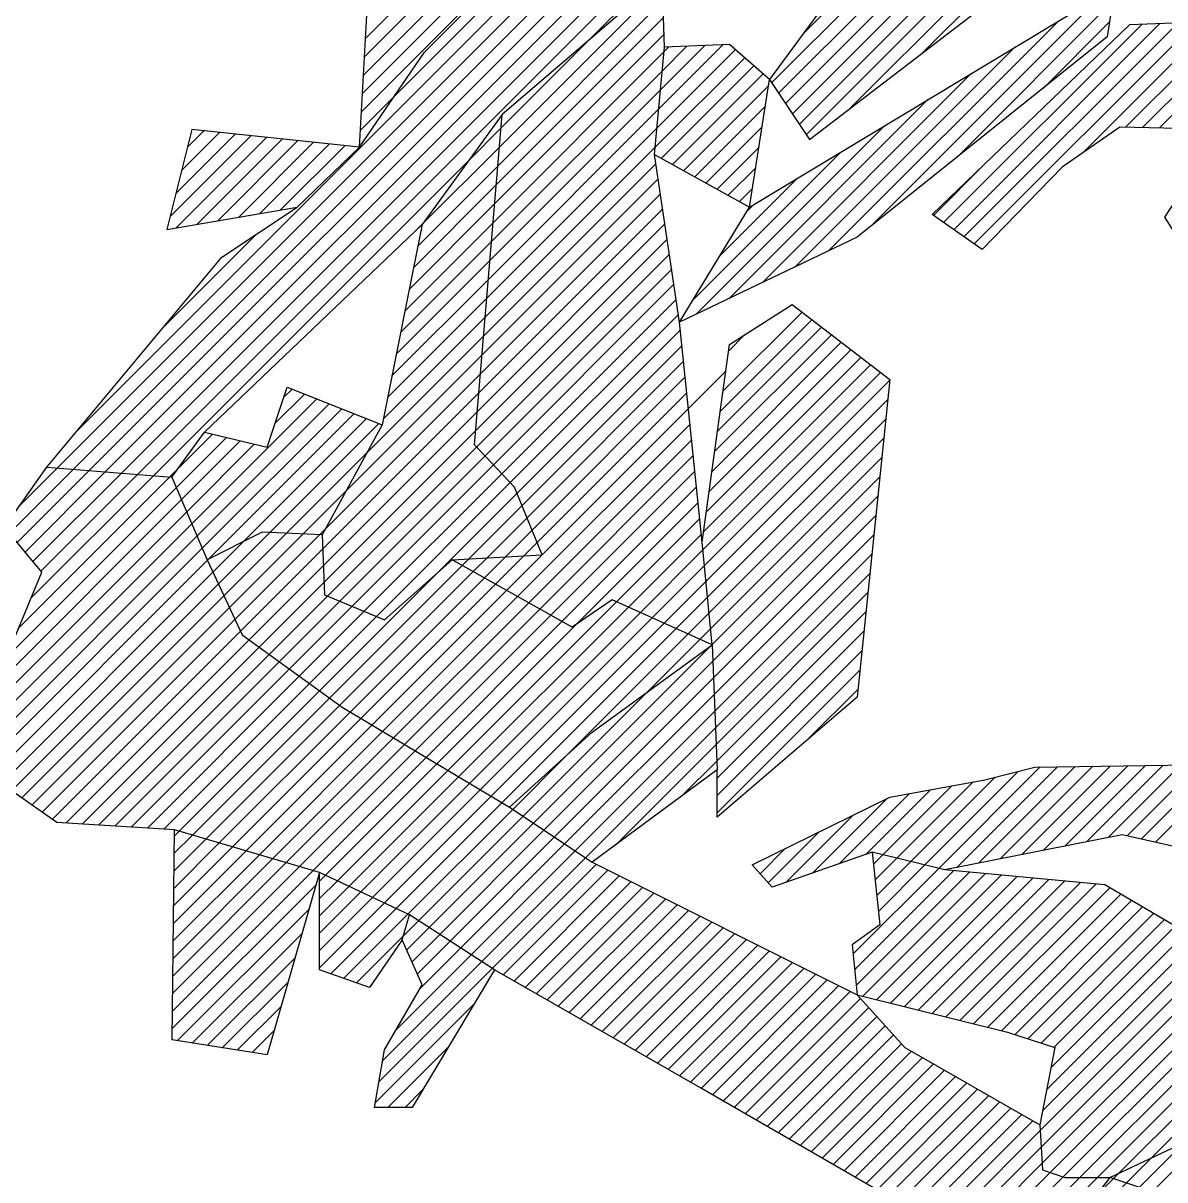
# Model space of a CAD drawing. Header units: metres. Extents: x 1.93 to 3.41, y -19.08 to -16.26.
# Drawn here: x 2.4625 to 2.6955, y -18.6487 to -18.4126 of the extents above; entities that cross this region are included whole.
import ezdxf

# ---------------------------------------------------------------- set-up
doc = ezdxf.new("R2010")
doc.units = ezdxf.units.M
doc.header["$LTSCALE"] = 25
doc.header["$MEASUREMENT"] = 0
doc.layers.get('0').update_dxf_attribs({"linetype": 'CONTINUOUS'})
doc.layers.add('KNOCHEN', color=2, linetype='CONTINUOUS')
doc.layers.add('KNOCHENSCHRAFF', color=2, linetype='CONTINUOUS')

# ---------------------------------------------------------------- blocks, each defined once
blk = doc.blocks.new('*X2')
at = {"color": 0}
for p, q in [((249.331, -1858.2), (249.703, -1857.829)), ((249.336, -1857.843), (249.43, -1857.749)), ((249.319, -1859.274), (250.523, -1858.069)), ((249.323, -1858.916), (250.25, -1857.989)), ((249.327, -1858.558), (249.976, -1857.909)), ((249.306, -1860.347), (251.344, -1858.309)), ((249.31, -1859.989), (251.07, -1858.229)), ((249.314, -1859.632), (250.797, -1858.149)), ((249.293, -1861.42), (252.164, -1858.55)), ((249.298, -1861.063), (251.891, -1858.47)), ((249.302, -1860.705), (251.617, -1858.39)), ((252.298, -1858.77), (252.42, -1858.647)), ((252.298, -1859.123), (252.661, -1858.76)), ((249.289, -1861.778), (252.225, -1858.842)), ((252.298, -1859.477), (252.901, -1858.874)), ((252.298, -1859.83), (253.141, -1858.987)), ((252.298, -1860.184), (253.381, -1859.1)), ((252.298, -1860.537), (253.621, -1859.214)), ((249.394, -1862.026), (252.082, -1859.339)), ((252.528, -1860.66), (253.861, -1859.327)), ((252.79, -1860.752), (254.102, -1859.441)), ((254.005, -1859.89), (254.32, -1859.576)), ((254.075, -1860.175), (254.535, -1859.715)), ((249.7, -1862.075), (251.939, -1859.835)), ((253.052, -1860.844), (254.005, -1859.89)), ((254.183, -1860.419), (254.749, -1859.854)), ((254.292, -1860.664), (254.964, -1859.992)), ((254.345, -1860.965), (255.179, -1860.131)), ((250.005, -1862.123), (251.797, -1860.331)), ((253.588, -1862.429), (255.608, -1860.409)), ((253.864, -1861.8), (255.393, -1860.27)), ((253.513, -1862.857), (255.823, -1860.548)), ((250.311, -1862.171), (251.654, -1860.828)), ((253.314, -1860.935), (253.333, -1860.916)), ((250.616, -1862.219), (251.511, -1861.324)), ((253.439, -1863.285), (255.461, -1861.263)), ((250.921, -1862.267), (251.369, -1861.82)), ((253.691, -1863.387), (254.931, -1862.147)), ((254.044, -1863.387), (254.401, -1863.03))]:
    blk.add_line(p, q, dxfattribs=at)
blk = doc.blocks.new('*X5')
at = {"color": 0}
for p, q in [((253.236, -1841.568), (255.819, -1838.984)), ((253.215, -1841.942), (255.685, -1839.472)), ((253.194, -1842.316), (255.551, -1839.96)), ((253.174, -1842.691), (255.417, -1840.448)), ((253.153, -1843.065), (255.282, -1840.936)), ((253.132, -1843.439), (253.821, -1842.751))]:
    blk.add_line(p, q, dxfattribs=at)
blk = doc.blocks.new('*X9')
at = {"color": 0}
for p, q in [((264.613, -1841.858), (272.714, -1833.757)), ((263.095, -1843.023), (272.167, -1833.95)), ((262.234, -1843.53), (271.439, -1834.325)), ((262.092, -1843.318), (270.711, -1834.699)), ((261.951, -1843.106), (269.804, -1835.253)), ((261.809, -1842.894), (268.775, -1835.929)), ((261.668, -1842.682), (267.746, -1836.604)), ((261.527, -1842.47), (266.717, -1837.279)), ((262.161, -1841.482), (265.688, -1837.955))]:
    blk.add_line(p, q, dxfattribs=at)
blk = doc.blocks.new('*X10')
at = {"color": 0}
for p, q in [((247.924, -1850.415), (259.2, -1839.139)), ((248.252, -1850.441), (259.567, -1839.126)), ((248.579, -1850.468), (259.934, -1839.112)), ((257.844, -1841.556), (260.302, -1839.098)), ((247.597, -1850.389), (258.651, -1839.335)), ((247.269, -1850.363), (258.095, -1839.537)), ((246.942, -1850.337), (257.54, -1839.739)), ((247.371, -1849.554), (256.984, -1839.941)), ((253.821, -1842.751), (256.428, -1840.143)), ((255.967, -1843.786), (259.294, -1840.459)), ((255.935, -1844.172), (259.307, -1840.8)), ((263.534, -1845.412), (268.278, -1840.668)), ((265.303, -1843.997), (268.484, -1840.816)), ((255.903, -1844.558), (259.319, -1841.142)), ((262.693, -1845.899), (267.387, -1841.205)), ((265.035, -1845.325), (269.087, -1841.273)), ((265.243, -1845.471), (269.454, -1841.259)), ((265.451, -1845.616), (269.822, -1841.246)), ((265.659, -1845.762), (270.189, -1841.232)), ((267.072, -1842.581), (268.421, -1841.232)), ((267.868, -1843.907), (270.556, -1841.218)), ((268.749, -1843.379), (270.924, -1841.204)), ((269.095, -1843.387), (271.291, -1841.19)), ((269.44, -1843.395), (271.658, -1841.177)), ((255.871, -1844.943), (259.331, -1841.483)), ((255.999, -1843.401), (257.844, -1841.556)), ((259.187, -1843.395), (260.786, -1841.796)), ((259.223, -1843.005), (260.531, -1841.697)), ((259.259, -1842.616), (260.164, -1841.711)), ((259.296, -1842.226), (259.796, -1841.726)), ((259.332, -1841.836), (259.428, -1841.74)), ((262.015, -1846.224), (266.497, -1841.742)), ((255.839, -1845.329), (259.332, -1841.836)), ((259.151, -1843.785), (260.975, -1841.961)), ((255.807, -1845.715), (259.296, -1842.226)), ((259.275, -1844.014), (261.163, -1842.126)), ((259.502, -1844.14), (261.352, -1842.291)), ((261.336, -1846.549), (265.607, -1842.279)), ((259.73, -1844.266), (261.465, -1842.531)), ((255.775, -1846.1), (259.259, -1842.616)), ((255.743, -1846.486), (259.223, -1843.005)), ((259.958, -1844.392), (261.399, -1842.951)), ((260.658, -1846.874), (264.716, -1842.815)), ((249.486, -1844.257), (250.256, -1843.487)), ((249.604, -1843.786), (249.936, -1843.454)), ((255.341, -1844.059), (255.999, -1843.401)), ((255.71, -1846.872), (259.187, -1843.395)), ((259.979, -1847.199), (263.826, -1843.352)), ((260.186, -1844.518), (261.333, -1843.37)), ((249.25, -1845.2), (250.896, -1843.554)), ((249.365, -1845.439), (251.216, -1843.588)), ((249.368, -1844.729), (250.576, -1843.521)), ((249.793, -1845.365), (251.536, -1843.621)), ((250.22, -1845.291), (251.857, -1843.654)), ((250.648, -1845.217), (252.177, -1843.688)), ((251.075, -1845.143), (252.497, -1843.721)), ((251.503, -1845.069), (252.817, -1843.755)), ((254.399, -1845.355), (255.967, -1843.786)), ((255.678, -1847.257), (259.151, -1843.785)), ((259.928, -1846.896), (262.936, -1843.889)), ((260.413, -1844.644), (261.268, -1843.789)), ((248.906, -1850.494), (255.341, -1844.059)), ((254.302, -1845.805), (255.935, -1844.172)), ((255.646, -1847.643), (259.164, -1844.125)), ((264.827, -1845.18), (265.897, -1844.11)), ((255.614, -1848.029), (259.21, -1844.432)), ((260.478, -1845.993), (262.046, -1844.426)), ((260.641, -1844.769), (261.202, -1844.209)), ((254.214, -1846.247), (255.903, -1844.558)), ((260.869, -1844.895), (261.136, -1844.628)), ((255.582, -1848.414), (259.256, -1844.74)), ((254.125, -1846.689), (255.871, -1844.943)), ((255.55, -1848.8), (259.302, -1845.048)), ((261.027, -1845.09), (261.155, -1844.962)), ((254.037, -1847.131), (255.839, -1845.329)), ((254.311, -1845.443), (254.399, -1845.355)), ((255.518, -1849.185), (259.348, -1845.355)), ((249.137, -1847.435), (251.008, -1845.563)), ((253.949, -1847.573), (255.807, -1845.715)), ((255.486, -1849.571), (259.394, -1845.663)), ((255.505, -1849.906), (259.44, -1845.97)), ((253.86, -1848.015), (255.775, -1846.1)), ((255.676, -1850.088), (259.486, -1846.278)), ((253.772, -1848.457), (255.743, -1846.486)), ((255.848, -1850.27), (259.532, -1846.586)), ((253.684, -1848.898), (255.71, -1846.872)), ((256.019, -1850.452), (259.578, -1846.893)), ((253.595, -1849.34), (255.678, -1847.257)), ((256.191, -1850.634), (259.624, -1847.201)), ((260.537, -1848.763), (262.145, -1847.155)), ((260.422, -1849.584), (262.544, -1847.462)), ((260.479, -1849.174), (262.345, -1847.308)), ((253.256, -1850.033), (255.646, -1847.643)), ((256.328, -1850.85), (259.663, -1847.515)), ((260.365, -1849.995), (262.744, -1847.616)), ((260.651, -1847.941), (260.965, -1847.627)), ((256.431, -1851.101), (259.696, -1847.836)), ((260.251, -1850.816), (263.144, -1847.923)), ((260.308, -1850.406), (262.944, -1847.77)), ((252.832, -1850.811), (255.614, -1848.029)), ((256.533, -1851.352), (259.729, -1848.156)), ((260.194, -1851.227), (263.344, -1848.077)), ((252.408, -1851.589), (255.582, -1848.414)), ((256.113, -1852.833), (260.594, -1848.352)), ((260.122, -1852.006), (263.744, -1848.384)), ((260.137, -1851.638), (263.544, -1848.231)), ((256.635, -1851.603), (259.762, -1848.477)), ((260.154, -1852.328), (263.934, -1848.548)), ((251.386, -1849.428), (251.988, -1848.826)), ((251.562, -1848.898), (251.735, -1848.726)), ((252.36, -1851.989), (255.55, -1848.8)), ((256.738, -1851.855), (259.795, -1848.798)), ((249.69, -1851.478), (252.242, -1848.926)), ((249.795, -1851.726), (252.495, -1849.026)), ((249.901, -1851.974), (252.749, -1849.126)), ((260.185, -1852.65), (263.893, -1848.942)), ((250.04, -1852.188), (253.002, -1849.226)), ((250.747, -1851.835), (253.256, -1849.326)), ((252.374, -1852.329), (255.518, -1849.185)), ((260.217, -1852.972), (263.853, -1849.336)), ((251.282, -1851.653), (253.509, -1849.426)), ((252.389, -1852.668), (255.486, -1849.571)), ((256.34, -1852.96), (259.86, -1849.439)), ((249.374, -1850.733), (250.395, -1849.712)), ((249.43, -1850.324), (250.11, -1849.644)), ((249.479, -1850.981), (250.68, -1849.781)), ((249.585, -1851.23), (250.965, -1849.849)), ((256.566, -1853.087), (259.893, -1849.76)), ((260.248, -1853.294), (263.813, -1849.729)), ((251.622, -1851.668), (253.256, -1850.033)), ((252.462, -1852.949), (255.505, -1849.906)), ((252.711, -1853.053), (255.676, -1850.088)), ((256.792, -1853.214), (259.926, -1850.081)), ((249.234, -1850.52), (249.43, -1850.324)), ((252.961, -1853.157), (255.848, -1850.27)), ((260.28, -1853.616), (263.772, -1850.123)), ((245.966, -1851.666), (247.269, -1850.363)), ((246.127, -1851.859), (247.597, -1850.389)), ((246.158, -1853.596), (249.234, -1850.52)), ((246.185, -1851.094), (246.942, -1850.337)), ((246.288, -1852.052), (247.924, -1850.415)), ((246.412, -1852.988), (248.906, -1850.494)), ((246.448, -1852.245), (248.252, -1850.441)), ((246.609, -1852.438), (248.579, -1850.468)), ((253.21, -1853.261), (256.019, -1850.452)), ((257.019, -1853.342), (259.959, -1850.401)), ((260.311, -1853.938), (263.732, -1850.517)), ((245.904, -1854.203), (249.374, -1850.733)), ((253.46, -1853.365), (256.191, -1850.634)), ((257.245, -1853.469), (259.992, -1850.722)), ((245.65, -1854.811), (249.479, -1850.981)), ((251.961, -1851.682), (252.832, -1850.811)), ((254.712, -1852.466), (256.328, -1850.85)), ((257.544, -1853.523), (260.024, -1851.043)), ((260.325, -1854.278), (263.692, -1850.911)), ((245.472, -1855.342), (249.585, -1851.23)), ((255.343, -1852.189), (256.431, -1851.101)), ((245.533, -1855.635), (249.69, -1851.478)), ((255.717, -1852.168), (256.533, -1851.352)), ((258.357, -1853.064), (260.057, -1851.364)), ((260.339, -1854.618), (263.652, -1851.305)), ((245.593, -1855.928), (249.795, -1851.726)), ((250.231, -1852.704), (251.282, -1851.653)), ((250.344, -1852.945), (251.622, -1851.668)), ((250.456, -1853.186), (251.961, -1851.682)), ((250.569, -1853.427), (252.3, -1851.696)), ((252.3, -1851.696), (252.408, -1851.589)), ((256.092, -1852.147), (256.635, -1851.603)), ((258.601, -1853.173), (260.09, -1851.684)), ((260.352, -1854.958), (263.611, -1851.699)), ((245.654, -1856.221), (249.901, -1851.974)), ((250.119, -1852.463), (250.747, -1851.835)), ((256.466, -1852.126), (256.738, -1851.855)), ((245.714, -1856.514), (250.006, -1852.222)), ((250.006, -1852.222), (250.04, -1852.188)), ((250.681, -1853.668), (252.36, -1851.989)), ((255.208, -1852.324), (255.343, -1852.189)), ((255.434, -1852.451), (255.717, -1852.168)), ((255.661, -1852.578), (256.092, -1852.147)), ((255.887, -1852.705), (256.466, -1852.126)), ((258.845, -1853.283), (260.122, -1852.006)), ((260.366, -1855.298), (263.571, -1852.092)), ((250.859, -1853.844), (252.374, -1852.329)), ((252.499, -1855.033), (255.208, -1852.324)), ((252.704, -1855.181), (255.434, -1852.451)), ((259.089, -1853.393), (260.154, -1852.328)), ((245.803, -1856.779), (250.119, -1852.463)), ((251.064, -1853.993), (252.389, -1852.668)), ((252.294, -1854.884), (254.712, -1852.466)), ((252.921, -1855.318), (255.661, -1852.578)), ((259.333, -1853.503), (260.185, -1852.65)), ((260.379, -1855.638), (263.531, -1852.486)), ((246.011, -1856.924), (250.231, -1852.704)), ((253.142, -1855.45), (255.887, -1852.705)), ((253.364, -1855.582), (256.113, -1852.833)), ((260.393, -1855.978), (263.491, -1852.88)), ((246.22, -1857.069), (250.344, -1852.945)), ((251.269, -1854.141), (252.462, -1852.949)), ((251.474, -1854.29), (252.711, -1853.053)), ((251.679, -1854.439), (252.961, -1853.157)), ((253.585, -1855.714), (256.34, -1852.96)), ((253.807, -1855.846), (256.566, -1853.087)), ((254.914, -1856.507), (258.357, -1853.064)), ((259.576, -1853.612), (260.217, -1852.972)), ((246.428, -1857.214), (250.456, -1853.186)), ((251.884, -1854.587), (253.21, -1853.261)), ((252.089, -1854.736), (253.46, -1853.365)), ((254.028, -1855.979), (256.792, -1853.214)), ((254.249, -1856.111), (257.019, -1853.342)), ((255.135, -1856.639), (258.601, -1853.173)), ((255.356, -1856.772), (258.845, -1853.283)), ((255.578, -1856.904), (259.089, -1853.393)), ((259.82, -1853.722), (260.248, -1853.294)), ((260.407, -1856.317), (263.45, -1853.274)), ((246.637, -1857.359), (250.569, -1853.427)), ((254.471, -1856.243), (257.245, -1853.469)), ((254.692, -1856.375), (257.544, -1853.523)), ((255.799, -1857.036), (259.333, -1853.503)), ((256.021, -1857.168), (259.576, -1853.612)), ((260.064, -1853.832), (260.28, -1853.616)), ((246.845, -1857.504), (250.681, -1853.668)), ((247.123, -1857.58), (250.859, -1853.844)), ((257.32, -1856.222), (259.82, -1853.722)), ((258.986, -1854.909), (260.064, -1853.832)), ((260.414, -1856.664), (263.41, -1853.668)), ((247.455, -1857.602), (251.064, -1853.993)), ((256.664, -1857.586), (260.292, -1853.957)), ((260.292, -1853.957), (260.308, -1853.941)), ((260.308, -1853.941), (260.311, -1853.938)), ((260.414, -1857.017), (263.37, -1854.062)), ((247.788, -1857.623), (251.269, -1854.141)), ((248.12, -1857.644), (251.474, -1854.29)), ((256.876, -1857.727), (260.325, -1854.278)), ((248.452, -1857.665), (251.679, -1854.439)), ((260.414, -1857.371), (263.329, -1854.455)), ((248.785, -1857.686), (251.884, -1854.587)), ((249.117, -1857.707), (252.089, -1854.736)), ((257.088, -1857.868), (260.339, -1854.618)), ((249.43, -1857.749), (252.294, -1854.884)), ((249.703, -1857.829), (252.499, -1855.033)), ((256.451, -1857.444), (258.986, -1854.909)), ((257.3, -1858.01), (260.352, -1854.958)), ((262.231, -1855.907), (263.289, -1854.849)), ((249.976, -1857.909), (252.704, -1855.181)), ((250.25, -1857.989), (252.921, -1855.318)), ((250.523, -1858.069), (253.142, -1855.45)), ((257.512, -1858.151), (260.366, -1855.298)), ((250.797, -1858.149), (253.364, -1855.582)), ((251.07, -1858.229), (253.585, -1855.714)), ((257.724, -1858.293), (260.379, -1855.638)), ((251.344, -1858.309), (253.807, -1855.846)), ((251.617, -1858.39), (254.028, -1855.979)), ((258.342, -1858.029), (260.393, -1855.978)), ((251.891, -1858.47), (254.249, -1856.111)), ((256.239, -1857.303), (257.32, -1856.222)), ((252.164, -1858.55), (254.471, -1856.243)), ((252.42, -1858.647), (254.692, -1856.375)), ((259.702, -1857.022), (260.407, -1856.317)), ((264.935, -1858.507), (267, -1856.442)), ((265.308, -1858.488), (267.359, -1856.436)), ((265.748, -1858.401), (267.719, -1856.43)), ((266.188, -1858.314), (268.078, -1856.424)), ((266.629, -1858.227), (268.437, -1856.419)), ((267.069, -1858.14), (268.797, -1856.413)), ((267.51, -1858.053), (269.156, -1856.407)), ((267.95, -1857.966), (269.515, -1856.401)), ((268.391, -1857.879), (269.875, -1856.395)), ((268.78, -1857.843), (270.193, -1856.431)), ((252.661, -1858.76), (254.914, -1856.507)), ((252.901, -1858.874), (255.135, -1856.639)), ((264.365, -1858.369), (266.089, -1856.646)), ((264.65, -1858.438), (266.56, -1856.528)), ((269.069, -1857.909), (270.467, -1856.51)), ((269.357, -1857.974), (270.741, -1856.59)), ((253.141, -1858.987), (255.356, -1856.772)), ((253.381, -1859.1), (255.578, -1856.904)), ((263.449, -1858.225), (264.771, -1856.902)), ((263.796, -1858.232), (265.205, -1856.823)), ((264.08, -1858.301), (265.638, -1856.743)), ((253.621, -1859.214), (255.799, -1857.036)), ((253.861, -1859.327), (256.021, -1857.168)), ((262.361, -1858.606), (263.886, -1857.081)), ((262.905, -1858.415), (264.338, -1856.982)), ((254.102, -1859.441), (256.239, -1857.303)), ((254.32, -1859.576), (256.451, -1857.444)), ((254.535, -1859.715), (256.664, -1857.586)), ((261.817, -1858.796), (263.191, -1857.422)), ((254.749, -1859.854), (256.876, -1857.727)), ((254.964, -1859.992), (257.088, -1857.868)), ((261.456, -1858.803), (262.496, -1857.763)), ((255.179, -1860.131), (257.3, -1858.01)), ((261.29, -1858.616), (261.802, -1858.104)), ((255.393, -1860.27), (257.512, -1858.151)), ((255.608, -1860.409), (257.724, -1858.293)), ((255.823, -1860.548), (257.945, -1858.426)), ((256.045, -1860.679), (258.181, -1858.544)), ((256.27, -1860.808), (258.416, -1858.661)), ((256.495, -1860.937), (258.652, -1858.779)), ((256.719, -1861.065), (258.888, -1858.897)), ((256.944, -1861.194), (259.123, -1859.015)), ((257.169, -1861.323), (259.359, -1859.133)), ((257.394, -1861.452), (259.595, -1859.251)), ((257.618, -1861.581), (259.831, -1859.368)), ((257.843, -1861.709), (260.066, -1859.486)), ((258.068, -1861.838), (260.302, -1859.604)), ((258.293, -1861.967), (260.538, -1859.722)), ((258.517, -1862.096), (260.773, -1859.84)), ((258.742, -1862.225), (261.009, -1859.958)), ((258.967, -1862.353), (261.245, -1860.075)), ((259.192, -1862.482), (261.481, -1860.193)), ((259.416, -1862.611), (261.716, -1860.311)), ((259.641, -1862.74), (261.952, -1860.429)), ((259.866, -1862.869), (262.188, -1860.547)), ((260.091, -1862.997), (262.424, -1860.665)), ((260.315, -1863.127), (262.659, -1860.782)), ((260.539, -1863.256), (262.895, -1860.9)), ((260.763, -1863.386), (263.131, -1861.018)), ((260.987, -1863.515), (263.34, -1861.163)), ((261.211, -1863.645), (263.507, -1861.348)), ((261.435, -1863.774), (263.675, -1861.534)), ((261.659, -1863.904), (263.843, -1861.72)), ((261.883, -1864.033), (264.011, -1861.905)), ((262.107, -1864.163), (264.179, -1862.091)), ((262.331, -1864.292), (264.382, -1862.241)), ((262.555, -1864.422), (264.607, -1862.37)), ((262.78, -1864.551), (264.832, -1862.499)), ((263.004, -1864.681), (265.056, -1862.628)), ((263.228, -1864.81), (265.281, -1862.757)), ((263.452, -1864.94), (265.506, -1862.886)), ((263.676, -1865.069), (265.73, -1863.015)), ((263.9, -1865.199), (265.955, -1863.144)), ((264.124, -1865.328), (266.18, -1863.273)), ((264.348, -1865.458), (266.404, -1863.401)), ((264.572, -1865.587), (266.629, -1863.53)), ((264.796, -1865.717), (266.853, -1863.659)), ((265.02, -1865.846), (267.006, -1863.86)), ((265.244, -1865.976), (267.025, -1864.195)), ((265.468, -1866.105), (267.043, -1864.53)), ((265.709, -1866.218), (267.211, -1864.716)), ((265.984, -1866.297), (267.477, -1864.804)), ((266.259, -1866.375), (267.819, -1864.815)), ((266.534, -1866.454), (268.173, -1864.815))]:
    blk.add_line(p, q, dxfattribs=at)
blk = doc.blocks.new('*X12')
at = {"color": 0}
for p, q in [((263.604, -1858.423), (263.796, -1858.232)), ((263.637, -1858.744), (264.08, -1858.301)), ((263.189, -1860.253), (264.935, -1858.507)), ((263.221, -1860.574), (265.242, -1858.554)), ((263.253, -1860.895), (265.565, -1858.584)), ((263.67, -1859.064), (264.365, -1858.369)), ((263.704, -1859.385), (264.65, -1858.438)), ((263.385, -1861.117), (265.888, -1858.614)), ((263.668, -1861.188), (266.211, -1858.645)), ((263.951, -1861.259), (266.535, -1858.675)), ((264.234, -1861.329), (266.858, -1858.705)), ((264.517, -1861.4), (267.181, -1858.735)), ((264.799, -1861.471), (267.504, -1858.766)), ((265.082, -1861.541), (267.828, -1858.796)), ((265.365, -1861.612), (268.151, -1858.826)), ((265.648, -1861.683), (268.428, -1858.903)), ((265.931, -1861.753), (268.65, -1859.034)), ((266.214, -1861.824), (268.873, -1859.165)), ((266.489, -1861.903), (269.095, -1859.296)), ((266.757, -1861.988), (269.318, -1859.427)), ((267.026, -1862.072), (269.54, -1859.558)), ((267.295, -1862.157), (269.763, -1859.69)), ((267.139, -1863.02), (270.207, -1859.952)), ((267.224, -1862.581), (269.985, -1859.821)), ((267.055, -1863.458), (270.369, -1860.144)), ((267.006, -1863.86), (270.472, -1860.394)), ((267.025, -1864.195), (270.575, -1860.645)), ((267.043, -1864.53), (270.678, -1860.896)), ((267.211, -1864.716), (270.781, -1861.146)), ((267.477, -1864.804), (270.884, -1861.397)), ((267.819, -1864.815), (270.986, -1861.648)), ((268.173, -1864.815), (271.089, -1861.898)), ((269.297, -1865.104), (272.19, -1862.212)), ((268.612, -1864.729), (270.913, -1862.428)), ((269.278, -1864.417), (270.522, -1863.172)), ((269.032, -1865.016), (269.944, -1864.105)), ((268.767, -1864.928), (269.278, -1864.417)), ((268.502, -1864.839), (268.612, -1864.729))]:
    blk.add_line(p, q, dxfattribs=at)
blk = doc.blocks.new('*X13')
at = {"color": 0}
for p, q in [((272.711, -1863.458), (273.999, -1862.171)), ((272.822, -1862.994), (273.572, -1862.244)), ((272.932, -1862.53), (273.13, -1862.333)), ((272.601, -1863.922), (274.131, -1862.393)), ((269.092, -1868.139), (274.394, -1862.836)), ((272.49, -1864.386), (274.262, -1862.614)), ((269.415, -1868.169), (274.526, -1863.058)), ((269.739, -1868.199), (274.658, -1863.28)), ((270.062, -1868.229), (274.789, -1863.502)), ((270.386, -1868.259), (274.921, -1863.723)), ((270.772, -1868.226), (274.506, -1864.492)), ((268.768, -1868.109), (272.294, -1864.583)), ((267.072, -1866.623), (268.767, -1864.928)), ((268.1, -1865.241), (268.502, -1864.839)), ((268.461, -1868.062), (271.657, -1864.866)), ((267.245, -1866.803), (269.032, -1865.016)), ((267.419, -1866.983), (269.297, -1865.104)), ((267.593, -1867.163), (269.563, -1865.193)), ((267.766, -1867.343), (269.904, -1865.205)), ((267.94, -1867.522), (270.284, -1865.178)), ((268.114, -1867.702), (270.665, -1865.151)), ((268.287, -1867.882), (271.046, -1865.124)), ((271.701, -1867.651), (273.838, -1865.513)), ((265.632, -1866.295), (265.709, -1866.218)), ((265.664, -1866.616), (265.984, -1866.297)), ((265.697, -1866.937), (266.259, -1866.375)), ((271.7, -1868.712), (274.028, -1866.384)), ((271.97, -1868.796), (274.413, -1866.353)), ((272.323, -1868.796), (274.797, -1866.322)), ((272.629, -1869.551), (275.95, -1866.23)), ((272.641, -1869.892), (276.334, -1866.199)), ((272.654, -1870.233), (276.719, -1866.168)), ((272.666, -1870.575), (277.065, -1866.176)), ((272.677, -1868.796), (275.181, -1866.291)), ((273.03, -1868.796), (275.566, -1866.261)), ((265.729, -1867.258), (266.534, -1866.454)), ((265.762, -1867.579), (266.809, -1866.533)), ((265.794, -1867.9), (267.072, -1866.623)), ((271.716, -1868.343), (273.644, -1866.415)), ((271.732, -1867.973), (273.26, -1866.445)), ((272.935, -1870.659), (277.141, -1866.453)), ((265.827, -1868.221), (267.245, -1866.803)), ((273.21, -1870.738), (277.217, -1866.73)), ((265.86, -1868.542), (267.419, -1866.983)), ((273.485, -1870.817), (277.294, -1867.008)), ((265.892, -1868.863), (267.593, -1867.163)), ((273.784, -1870.871), (277.37, -1867.285)), ((265.925, -1869.184), (267.766, -1867.343)), ((265.957, -1869.505), (267.94, -1867.522)), ((276.136, -1868.872), (277.446, -1867.562)), ((265.99, -1869.826), (268.114, -1867.702)), ((266.022, -1870.147), (268.287, -1867.882)), ((276.372, -1868.99), (277.522, -1867.84)), ((266.224, -1870.299), (268.461, -1868.062)), ((276.608, -1869.108), (277.598, -1868.117)), ((266.481, -1870.395), (268.448, -1868.428)), ((276.844, -1869.225), (277.674, -1868.395)), ((277.079, -1869.343), (277.751, -1868.672)), ((266.739, -1870.492), (268.413, -1868.818)), ((266.996, -1870.588), (268.377, -1869.207)), ((272.617, -1869.209), (272.754, -1869.072)), ((274.366, -1870.642), (275.963, -1869.046)), ((277.315, -1869.461), (277.652, -1869.124)), ((267.253, -1870.684), (268.341, -1869.596)), ((267.255, -1871.036), (268.305, -1869.986)), ((274.949, -1870.413), (275.384, -1869.978)), ((267.255, -1871.389), (268.27, -1870.375)), ((267.255, -1871.743), (268.234, -1870.764)), ((267.255, -1872.096), (268.198, -1871.154)), ((267.425, -1872.28), (268.162, -1871.543)), ((267.682, -1872.377), (268.127, -1871.932)), ((264.546, -1872.684), (265.045, -1872.186)), ((263.317, -1874.621), (265.511, -1872.427)), ((263.931, -1873.653), (265.278, -1872.306)), ((267.939, -1872.473), (268.091, -1872.321)), ((262.895, -1875.396), (265.744, -1872.547)), ((263.006, -1875.638), (265.977, -1872.667)), ((263.117, -1875.881), (266.21, -1872.788)), ((263.228, -1876.123), (266.443, -1872.908)), ((263.339, -1876.366), (266.676, -1873.029)), ((263.45, -1876.609), (266.91, -1873.149)), ((263.561, -1876.851), (267.143, -1873.269)), ((263.672, -1877.094), (267.376, -1873.39)), ((263.88, -1877.239), (267.609, -1873.51)), ((264.099, -1877.374), (267.842, -1873.631)), ((264.318, -1877.508), (268.007, -1873.82)), ((264.537, -1877.643), (268.088, -1874.092)), ((264.756, -1877.778), (268.168, -1874.365)), ((275.118, -1875.901), (276.75, -1874.269)), ((264.975, -1877.912), (268.249, -1874.638)), ((275.021, -1875.645), (276.046, -1874.619)), ((275.216, -1876.157), (276.738, -1874.634)), ((265.263, -1877.977), (268.33, -1874.911)), ((274.923, -1875.389), (275.319, -1874.993)), ((275.489, -1876.237), (276.727, -1874.999)), ((265.566, -1878.029), (268.411, -1875.183)), ((265.868, -1878.08), (268.492, -1875.456)), ((275.984, -1876.096), (276.716, -1875.364)), ((266.17, -1878.131), (268.573, -1875.729)), ((276.479, -1875.954), (276.704, -1875.729)), ((266.472, -1878.183), (268.653, -1876.002)), ((274.477, -1877.956), (276.479, -1875.954)), ((274.654, -1878.133), (276.866, -1875.921)), ((274.83, -1878.31), (277.166, -1875.974)), ((275.007, -1878.487), (277.466, -1876.028)), ((266.774, -1878.234), (268.734, -1876.274)), ((274.973, -1876.753), (275.489, -1876.237)), ((275.184, -1878.663), (277.766, -1876.081)), ((275.512, -1878.689), (278.066, -1876.135)), ((267.076, -1878.286), (268.841, -1876.521)), ((275.878, -1878.676), (278.205, -1876.349)), ((267.379, -1878.337), (268.997, -1876.718)), ((276.245, -1878.663), (278.301, -1876.607)), ((267.852, -1878.217), (269.153, -1876.916)), ((276.611, -1878.651), (278.398, -1876.864)), ((268.345, -1878.078), (269.31, -1877.113)), ((276.977, -1878.638), (278.494, -1877.121)), ((268.838, -1877.938), (269.466, -1877.31)), ((277.343, -1878.625), (278.584, -1877.385)), ((269.331, -1877.799), (269.622, -1877.508)), ((277.71, -1878.613), (278.407, -1877.915)), ((278.076, -1878.6), (278.23, -1878.446)), ((263.462, -1880.84), (264.937, -1879.364)), ((263.621, -1881.034), (265.383, -1879.272)), ((263.247, -1880.347), (264.008, -1879.587)), ((263.354, -1880.593), (264.472, -1879.475)), ((263.873, -1881.136), (265.595, -1879.413)), ((264.124, -1881.238), (265.807, -1879.554)), ((263.033, -1879.854), (263.078, -1879.809)), ((263.14, -1880.101), (263.543, -1879.698)), ((264.376, -1881.34), (266.02, -1879.696)), ((264.627, -1881.442), (266.232, -1879.837)), ((264.879, -1881.544), (266.444, -1879.979)), ((265.13, -1881.646), (266.656, -1880.12)), ((265.382, -1881.748), (266.868, -1880.262)), ((265.633, -1881.85), (267.08, -1880.403)), ((265.885, -1881.952), (267.293, -1880.544)), ((266.136, -1882.054), (267.505, -1880.686)), ((266.388, -1882.156), (267.613, -1880.931)), ((266.639, -1882.258), (267.401, -1881.497)), ((266.891, -1882.36), (267.188, -1882.063))]:
    blk.add_line(p, q, dxfattribs=at)

msp = doc.modelspace()

# ---------------------------------------------------------------- linework, layer by layer
at = {"layer": 'KNOCHEN'}
for points in [[(2.53113, -18.43786), (2.53826, -18.30922)], [(2.61484, -18.42407), (2.62301, -18.43632), (2.67559, -18.39598), (2.69498, -18.38679), (2.7251, -18.3679), (2.77053, -18.35105), (2.76236, -18.32553), (2.72203, -18.33932), (2.70417, -18.34851), (2.65517, -18.38067), (2.63016, -18.40313), (2.61484, -18.42407)], [(2.76441, -18.44651), (2.72868, -18.44039), (2.72766, -18.45723), (2.71745, -18.4797), (2.71745, -18.4797), (2.70163, -18.46183), (2.6955, -18.45213), (2.70724, -18.43427), (2.68631, -18.43376), (2.67457, -18.44193), (2.65824, -18.45877), (2.64803, -18.45163), (2.68835, -18.41283), (2.72919, -18.41129), (2.75522, -18.38424), (2.76849, -18.38474), (2.75471, -18.41793), (2.72766, -18.43324), (2.72868, -18.44039)], [(2.46733, -18.5032), (2.50306, -18.46032), (2.51837, -18.45011), (2.53113, -18.43786), (2.5444, -18.41846), (2.55257, -18.41029), (2.5638, -18.40161), (2.59187, -18.3914), (2.60565, -18.39089), (2.59289, -18.40314), (2.56023, -18.43122)], [(2.60107, -18.5185), (2.59647, -18.47358), (2.59136, -18.43938), (2.5934, -18.41743), (2.59289, -18.40314)], [(2.59647, -18.47358), (2.61076, -18.4501), (2.68529, -18.40517), (2.68375, -18.41538), (2.63271, -18.45622), (2.59647, -18.47358)], [(2.59136, -18.43938), (2.61076, -18.4501), (2.61484, -18.42407), (2.60668, -18.41692), (2.5934, -18.41743)], [(2.53573, -18.49452), (2.52348, -18.51698), (2.52399, -18.52923), (2.53624, -18.53433), (2.55003, -18.52208), (2.5684, -18.52106), (2.56279, -18.50727), (2.55462, -18.4986), (2.56023, -18.43122), (2.54389, -18.45368), (2.53573, -18.49452)], [(2.53113, -18.43786), (2.49693, -18.43429), (2.49183, -18.4547), (2.51837, -18.45011)], [(2.54389, -18.45368), (2.49949, -18.49605)], [(2.60311, -18.53943), (2.60107, -18.5185), (2.60668, -18.47817), (2.61944, -18.47001), (2.63935, -18.48532), (2.63272, -18.55015), (2.60414, -18.57465), (2.60414, -18.56495)], [(2.49285, -18.50524), (2.49949, -18.49605), (2.51225, -18.49911), (2.51633, -18.48686), (2.53573, -18.49452)], [(2.45457, -18.55272), (2.46631, -18.52464), (2.45865, -18.51545), (2.46733, -18.5032), (2.49285, -18.50524), (2.5, -18.52208), (2.50715, -18.5374), (2.52757, -18.5522), (2.56177, -18.57261), (2.57862, -18.58384), (2.63273, -18.61089), (2.64243, -18.62161), (2.66999, -18.63743), (2.67051, -18.64662), (2.6751, -18.64815), (2.68429, -18.64815), (2.67051, -18.66602), (2.65621, -18.66193)], [(2.52348, -18.51698), (2.51123, -18.51647), (2.5, -18.52208)], [(2.60311, -18.53943), (2.5827, -18.53024), (2.57453, -18.53586), (2.55003, -18.52208)], [(2.56177, -18.57261), (2.57861, -18.5573), (2.60311, -18.53943), (2.60414, -18.56495), (2.57862, -18.58384)], [(2.61537, -18.58894), (2.61129, -18.58435), (2.63936, -18.57056), (2.65876, -18.56699), (2.66897, -18.56444), (2.70061, -18.56392), (2.72512, -18.57107), (2.71848, -18.58536), (2.68683, -18.57822), (2.65059, -18.58537), (2.63579, -18.58179), (2.61537, -18.58894)], [(2.65621, -18.66193), (2.60057, -18.62978), (2.55871, -18.60579), (2.54135, -18.59457), (2.52298, -18.58589), (2.49337, -18.57721), (2.46938, -18.57569), (2.45764, -18.56752)], [(2.52298, -18.58589), (2.51226, -18.62315), (2.49286, -18.62009), (2.49337, -18.57721)], [(2.68429, -18.64815), (2.70062, -18.64049), (2.71134, -18.62007), (2.70317, -18.60016), (2.68326, -18.58843), (2.65059, -18.58537), (2.63579, -18.58179), (2.63732, -18.5966), (2.63171, -18.60068), (2.63273, -18.61089), (2.66336, -18.61854), (2.67306, -18.62161), (2.66999, -18.63743)], [(2.53982, -18.59967), (2.53319, -18.60937), (2.52298, -18.6058), (2.52298, -18.58589)], [(2.55871, -18.60579), (2.54187, -18.63387), (2.53421, -18.63387), (2.53625, -18.62213), (2.54391, -18.60886), (2.53982, -18.59967), (2.54135, -18.59457)], [(2.72972, -18.62364), (2.72461, -18.64508), (2.71083, -18.65121), (2.69654, -18.65223), (2.68429, -18.64815)]]:
    msp.add_lwpolyline(points, dxfattribs=at)

# ---------------------------------------------------------------- block references
at = {"layer": 'KNOCHENSCHRAFF', "xscale": 0.01, "yscale": 0.01, "zscale": 0.01}
for name in ['*X5', '*X9', '*X10', '*X2', '*X12', '*X13']:
    msp.add_blockref(name, (0, 0), dxfattribs=at)

doc.saveas('drawing.dxf')
